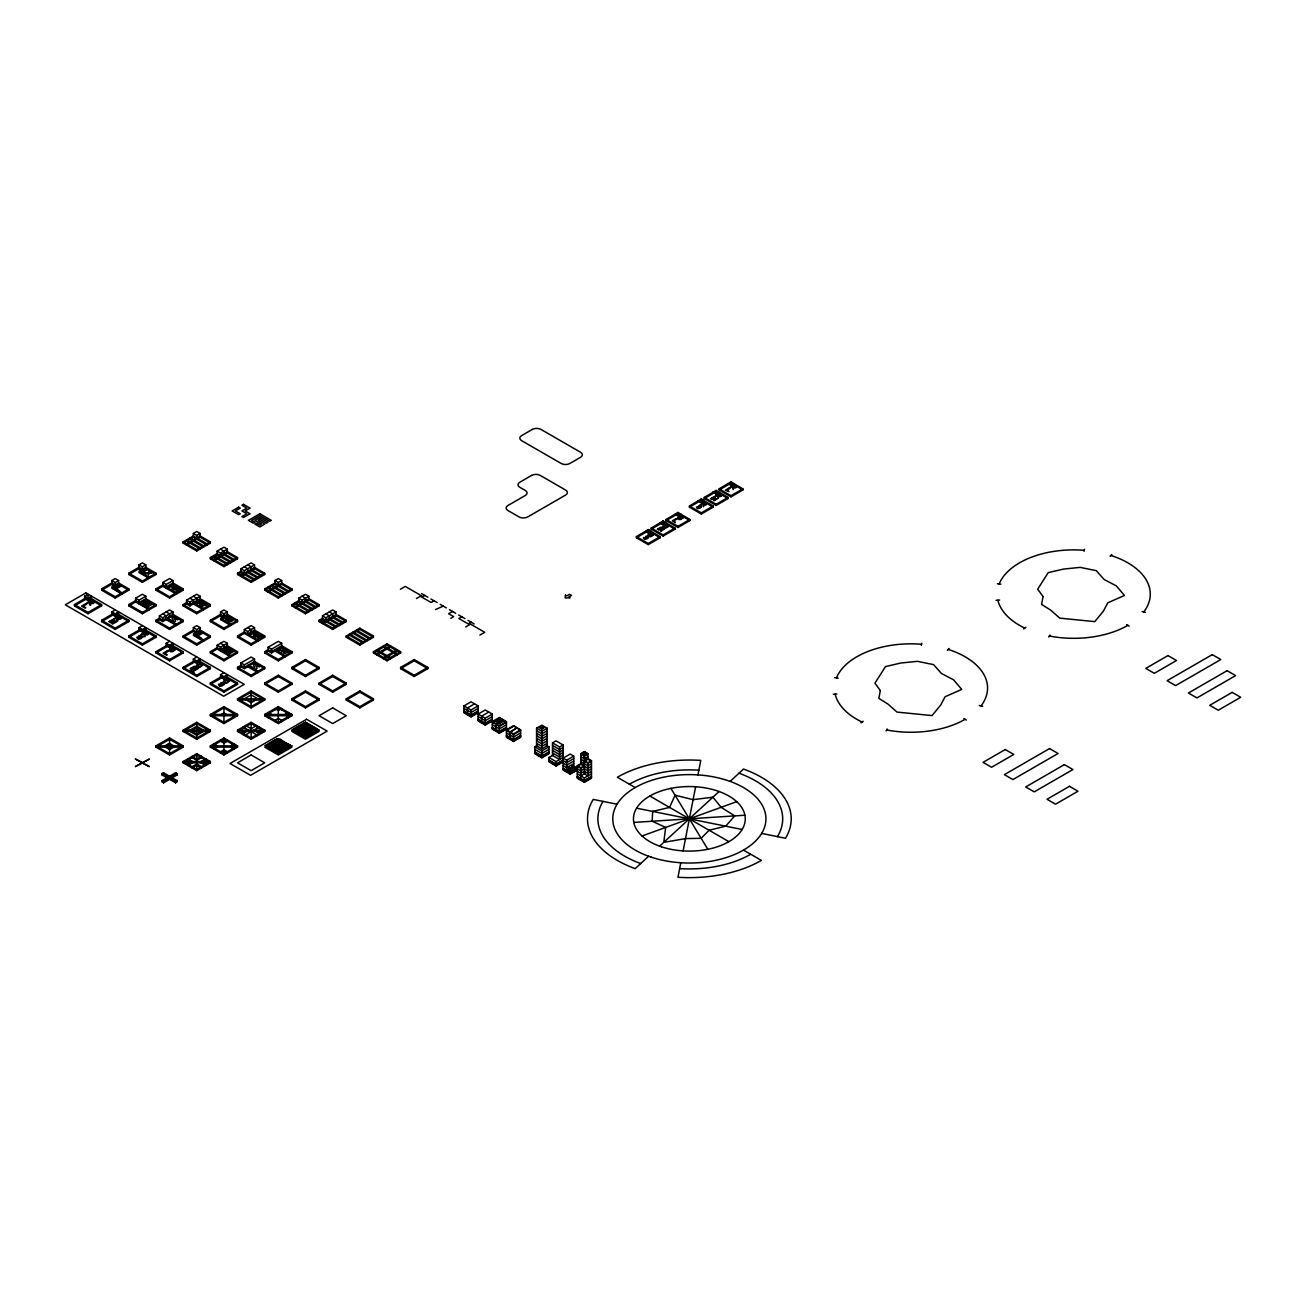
<?xml version="1.0" encoding="UTF-8"?>
<svg xmlns="http://www.w3.org/2000/svg" width="1306" height="1306" viewBox="0 0 1306 1306"><rect width="100%" height="100%" fill="white"/><g stroke="black" fill="none" stroke-linecap="round" stroke-linejoin="round"><path stroke-width="1.5" d="M171.266 644.789L183.167 651.661L183.167 652.967L169.568 660.803L155.985 652.967L155.985 651.661L167.87 644.789M198.463 660.477L210.348 667.35L210.348 668.656L196.749 676.508L183.167 668.656L183.167 667.35L195.051 660.477M225.644 676.182L237.529 683.038L237.529 684.344L223.946 692.196L210.348 684.344L210.348 683.038L222.232 676.182M666.109 520.604L666.109 519.462L677.994 512.425L689.878 519.462L689.878 520.604L677.994 527.461L666.109 520.604L677.994 513.748L677.994 512.425M680.785 862.76L677.961 877.257A101.852 58.803 0 0 0 761.382 860.409L743.506 850.092M683.103 850.908L695.625 786.751M697.926 774.899L700.767 760.402A101.852 58.803 0 0 0 617.346 777.25L635.206 787.567M141.195 638.308L141.228 638.177A1.681 0.98 0 0 0 141.146 637.785L140.15 636.218L142.501 637.589A1.763 1.012 0 0 0 142.827 636.659L142.419 636.185A3.983 2.302 0 0 0 141.815 635.826L140.819 635.516M222.755 685.389L222.771 685.258A1.681 0.98 0 0 0 222.689 684.866L221.694 683.299L224.044 684.67A1.763 1.012 0 0 0 224.371 683.74L223.963 683.267A3.983 2.302 0 0 0 223.359 682.907L222.363 682.597A1.763 1.012 0 0 0 221.791 682.548M921.301 645.295L921.807 643.221M1084.029 551.344L1084.535 549.271M720.161 495.807L717.941 495.382L720.177 495.741M705.305 504.377L703.085 503.953L705.322 504.328M735.017 487.236L732.797 486.812L735.033 487.171M886.056 730.952L887.215 728.977M1048.783 637.001L1049.942 635.026M947.356 650.323L949.119 648.511M1110.084 556.389L1111.847 554.56M139.073 635.908L139.971 638.095L137.946 637.54A1.926 1.11 0 0 1 138.256 637.132M648.609 856.263L635.173 868.621A101.852 58.803 0 0 1 593.218 799.403L617.069 804.218M659.612 846.157L719.1 791.501M730.103 781.396L743.538 769.038A101.852 58.803 0 0 1 785.494 838.256L761.643 833.424M141.015 638.552L139.775 639.075A1.845 1.061 0 0 1 138.469 638.944L138.322 638.895M222.559 685.634L221.465 686.14A1.845 1.061 0 0 1 220.012 686.025L219.881 685.976M860.899 722.855L863.201 721.255M1023.626 628.921L1025.928 627.304M84.629 596.222L88.024 598.197L91.42 596.222L91.42 598.687L88.024 600.646L84.629 598.687L84.629 596.222L88.024 594.263L88.024 596.728M115.206 584.957L111.81 582.998L101.623 588.875L101.623 590.181L111.81 584.304L111.81 580.533L115.206 578.574L118.601 580.533L118.601 584.304L128.804 590.181L128.804 588.875L118.601 582.998L111.81 586.916L122.013 592.81L122.013 594.116L111.81 588.222L118.601 584.304M142.387 569.269L138.991 567.31L128.804 573.187L128.804 574.493L138.991 568.616L138.991 564.845L142.387 562.886L145.799 564.845L145.799 568.616L155.985 574.493L155.985 573.187L145.799 567.31L138.991 571.228L149.194 577.105L149.194 578.411L138.991 572.534L145.799 568.616M193.353 537.223L193.353 533.452L196.749 531.493L200.161 533.452L200.161 537.223L186.562 545.075L186.562 543.818L200.161 535.966L210.348 541.859L210.348 543.1L196.749 550.952L183.167 543.1L183.167 541.859L193.353 535.966L206.952 543.818L206.952 545.075L193.353 537.223L183.167 543.1M89.722 597.707L101.623 604.58L101.623 605.886L88.024 613.722L74.442 605.886L74.442 604.58L86.327 597.707M74.442 605.886L86.327 599.013M111.81 580.533L115.206 582.492L118.601 580.533M138.991 564.845L142.387 566.804L145.799 564.845M193.353 533.452L196.749 535.411L200.161 533.452M145.064 573.073L143.889 571.718L146.762 570.053L146.043 569.645L142.583 571.653L146.092 573.677L148.051 573.416L148.46 575.048L149.113 573.285L151.839 572.942L149.357 572.665L148.884 571.228L148.264 572.795L145.244 573.187M74.442 604.58L88.024 612.416L101.623 604.58M101.623 588.875L115.206 596.728L128.804 588.875M128.804 573.187L142.387 581.039L155.985 573.187M183.167 541.859L196.749 549.695L210.348 541.859M101.623 590.181L115.206 598.034L128.804 590.181M128.804 574.493L142.387 582.345L155.985 574.493M111.81 611.926L115.206 613.885L118.601 611.926L118.601 614.375L115.206 616.35L111.81 614.391L111.81 611.926L115.206 609.967M155.985 605.886L142.387 613.722L128.804 605.886L128.804 604.58L135.595 600.646L149.194 608.498L149.194 609.804L135.595 601.952L135.595 598.197L142.387 594.263L145.799 596.222L145.799 599.993L155.985 605.886L155.985 604.58L145.799 598.687L138.991 602.621M183.167 590.181L169.568 598.034L155.985 590.181L155.985 588.875L162.777 584.957L176.375 592.81L176.375 594.116L162.777 586.263L162.777 582.492L169.568 578.574L172.98 580.533L172.98 584.304L183.167 590.181L183.167 588.875L172.98 582.998L166.172 586.916M217.139 554.87L217.139 551.116L223.946 547.181L227.342 549.157L227.342 552.911L213.743 560.764L213.743 559.507L227.342 551.654L237.529 557.548L237.529 558.805L223.946 566.641L210.348 558.805L210.348 557.548L217.139 553.63L230.738 561.466L230.738 562.723L217.139 554.87L210.348 558.805M116.903 613.396L128.804 620.268L128.804 621.574L115.206 629.427L101.623 621.574L101.623 620.268L113.508 613.396M101.623 621.574L113.508 614.702M128.804 605.886L135.595 601.952M135.595 598.197L138.991 600.156L145.799 596.222M155.985 590.181L162.777 586.263M162.777 582.492L166.172 584.451L172.98 580.533M227.342 549.157L220.534 553.075L217.139 551.116M145.799 599.993L138.991 603.927L138.991 600.156M172.98 584.304L166.172 588.222L166.172 584.451M101.623 620.268L115.206 628.121L128.804 620.268M128.804 604.58L142.387 612.416L155.985 604.58M155.985 588.875L169.568 596.728L183.167 588.875M210.348 557.548L223.946 565.4L237.529 557.548M138.991 627.615L142.387 629.574L145.799 627.615L145.799 630.08L142.387 632.039L138.991 630.08L138.991 627.615L142.387 625.656M159.381 619.615L159.381 615.844L169.568 609.967L172.98 611.926L172.98 615.681L162.777 621.574L159.381 619.615L155.985 621.574L155.985 620.268L159.381 618.309L162.777 620.268L172.98 614.375L183.167 620.268L183.167 621.574L169.568 629.427L155.985 621.574M200.161 599.993L189.958 605.886L186.562 603.927L186.562 600.156L196.749 594.263L200.161 596.222L200.161 599.993L210.348 605.886L210.348 604.58L200.161 598.687L189.958 604.58L186.562 602.621L183.167 604.58L183.167 605.886L196.749 613.722L210.348 605.886M240.924 572.534L240.924 568.763L251.127 562.886L254.523 564.845L254.523 568.616L240.924 576.452L240.924 575.195L254.523 567.359L264.71 573.236L264.71 574.493L251.127 582.345L237.529 574.493L237.529 573.236L240.924 571.277L254.523 579.129L254.523 580.386L240.924 572.534L237.529 574.493M144.084 629.1L155.985 635.957L155.985 637.263L142.387 645.115L128.804 637.263L128.804 635.957L140.689 629.1M128.804 637.263L140.689 630.406M159.381 615.844L162.777 617.803L172.98 611.926M183.167 605.886L186.562 603.927M186.562 600.156L189.958 602.115L200.161 596.222M240.924 568.763L244.32 570.722L254.523 564.845M128.804 635.957L142.387 643.809L155.985 635.957M155.985 620.268L169.568 628.121L183.167 620.268M183.167 604.58L196.749 612.416L210.348 604.58M237.529 573.236L251.127 581.088L264.71 573.236M166.172 643.303L169.568 645.278L172.98 643.303L172.98 645.768L169.568 647.727L166.172 645.768L166.172 643.303L169.568 641.344M196.749 632.039L193.353 630.08L183.167 635.957L183.167 637.263L193.353 631.386L193.353 627.615L196.749 625.656L200.161 627.615L200.161 631.386L210.348 637.263L210.348 635.957L200.161 630.08L193.353 633.998L203.556 639.891L203.556 641.197L193.353 635.304L200.161 631.386M223.946 616.35L220.534 614.391L210.348 620.268L210.348 621.574L220.534 615.681L220.534 611.926L223.946 609.967L227.342 611.926L227.342 615.681L237.529 621.574L237.529 620.268L227.342 614.375L220.534 618.309L230.738 624.186L230.738 625.492L220.534 619.615L227.342 615.681M274.897 584.304L274.897 580.533L278.309 578.574L281.704 580.533L281.704 584.304L268.105 592.157L268.105 590.9L281.704 583.047L291.891 588.924L291.891 590.181L278.309 598.034L264.71 590.181L264.71 588.924L274.897 583.047L288.495 590.9L288.495 592.157L274.897 584.304L264.71 590.181M155.985 652.967L167.87 646.095M193.353 627.615L196.749 629.574L200.161 627.615M220.534 611.926L223.946 613.885L227.342 611.926M274.897 580.533L278.309 582.492L281.704 580.533M155.985 651.661L169.568 659.497L183.167 651.661M183.167 635.957L196.749 643.809L210.348 635.957M210.348 620.268L223.946 628.121L237.529 620.268M264.71 588.924L278.309 596.777L291.891 588.924M183.167 637.263L196.749 645.115L210.348 637.263M210.348 621.574L223.946 629.427L237.529 621.574M193.353 659.008L196.749 660.967L200.161 659.008L200.161 661.456L196.749 663.432L193.353 661.456L193.353 659.008L196.749 657.049M237.529 652.967L223.946 660.803L210.348 652.967L210.348 651.661L217.139 647.727L230.738 655.579L230.738 656.885L217.139 649.033L217.139 645.278L223.946 641.344L227.342 643.303L227.342 647.074L237.529 652.967L237.529 651.661L227.342 645.768L220.534 649.686M264.71 637.263L251.127 645.115L237.529 637.263L237.529 635.957L244.32 632.039L257.919 639.891L257.919 641.197L244.32 633.345L244.32 629.574L251.127 625.656L254.523 627.615L254.523 631.386L264.71 637.263L264.71 635.957L254.523 630.08L247.716 633.998M298.682 601.952L298.682 598.197L305.49 594.263L308.885 596.222L308.885 599.993L295.287 607.845L295.287 606.588L308.885 598.736L319.072 604.629L319.072 605.886L305.49 613.722L291.891 605.886L291.891 604.629L298.682 600.695L312.281 608.547L312.281 609.804L298.682 601.952L291.891 605.886M183.167 668.656L195.051 661.783M210.348 652.967L217.139 649.033M217.139 645.278L220.534 647.237L227.342 643.303M237.529 637.263L244.32 633.345M244.32 629.574L247.716 631.533L254.523 627.615M298.682 598.197L302.094 600.156L308.885 596.222M227.342 647.074L220.534 650.992L220.534 647.237M254.523 631.386L247.716 635.304L247.716 631.533M183.167 667.35L196.749 675.202L210.348 667.35M210.348 651.661L223.946 659.497L237.529 651.661M237.529 635.957L251.127 643.809L264.71 635.957M291.891 604.629L305.49 612.465L319.072 604.629M220.534 674.696L223.946 676.655L227.342 674.696L227.342 677.161L223.946 679.12L220.534 677.161L220.534 674.696L223.946 672.737M254.523 662.762L244.32 668.656L240.924 666.697L240.924 662.926L251.127 657.049L254.523 659.008L254.523 662.762L264.71 668.656L264.71 667.35L254.523 661.456L244.32 667.35L240.924 665.391L237.529 667.35L237.529 668.656L251.127 676.508L264.71 668.656M268.105 650.992L268.105 647.237L278.309 641.344L281.704 643.303L281.704 647.074L271.501 652.967L268.105 650.992L264.71 652.967L264.71 651.661L268.105 649.686L271.501 651.661L281.704 645.768L291.891 651.661L291.891 652.967L278.309 660.803L264.71 652.967M322.468 619.615L322.468 615.844L332.671 609.967L336.066 611.926L336.066 615.681L322.468 623.533L322.468 622.276L336.066 614.44L346.253 620.317L346.253 621.574L332.671 629.427L319.072 621.574L319.072 620.317L322.468 618.358L336.066 626.211L336.066 627.451L322.468 619.615L319.072 621.574M210.348 684.344L222.232 677.488M237.529 668.656L240.924 666.697M240.924 662.926L244.32 664.885L254.523 659.008M268.105 647.237L271.501 649.196L281.704 643.303M322.468 615.844L325.863 617.803L336.066 611.926M210.348 683.038L223.946 690.89L237.529 683.038M237.529 667.35L251.127 675.202L264.71 667.35M264.71 651.661L278.309 659.497L291.891 651.661M319.072 620.317L332.671 628.17L346.253 620.317M400.387 589.235L405.252 586.427L422.801 596.548L424.76 595.422M169.568 738.021L155.985 745.873L155.985 747.114L169.568 754.966L183.167 747.114L183.167 745.873L169.568 738.021L169.568 754.966M196.749 722.332L183.167 730.168L183.167 731.425L196.749 739.278L210.348 731.425L210.348 730.168L196.749 722.332L196.749 739.278M223.946 706.628L210.348 714.48L210.348 715.737L223.946 723.573L237.529 715.737L237.529 714.48L223.946 706.628L223.946 723.573M251.127 690.939L237.529 698.792L237.529 700.032L251.127 707.885L264.71 700.032L264.71 698.792L251.127 690.939L251.127 707.885M264.71 683.087L278.309 675.251L291.891 683.087L291.891 684.344L278.309 692.196L264.71 684.344L264.71 683.087L278.309 690.939L291.891 683.087M291.891 667.399L305.49 659.546L319.072 667.399L319.072 668.656L305.49 676.508L291.891 668.656L291.891 667.399L305.49 675.251L319.072 667.399M346.253 636.006L359.852 628.17L373.434 636.006L373.434 637.263L359.852 645.115L346.253 637.263L346.253 636.006L359.852 643.858L373.434 636.006M264.71 684.344L278.309 676.508L291.891 684.344M291.891 668.656L305.49 660.803L319.072 668.656M346.253 637.263L359.852 629.427L373.434 637.263M416.451 598.507L420.336 596.271L431.078 602.474L434.016 600.776M165.323 745.808L169.568 743.359L173.829 745.873L169.568 748.322L165.323 745.808L169.568 743.408M221.383 714.529L223.946 713.011L226.493 714.529M141.913 762.818L135.351 766.606L142.387 763.096L149.423 766.606L135.351 759.031L142.387 762.541L149.423 759.031L142.876 762.818M226.493 714.48L223.946 715.998L221.383 714.48M435.551 609.543L443.289 606.115M162.058 773.576L163.495 772.728L177.094 780.58L175.641 782.849L162.058 774.997L162.058 773.576L175.641 781.412L177.094 780.58M196.749 753.709L183.167 761.561L183.167 762.818L196.749 770.654L210.348 762.818L210.348 761.561L196.749 753.709L196.749 770.654M223.946 738.021L210.348 745.873L210.348 747.114L223.946 754.966L237.529 747.114L237.529 745.873L223.946 738.021L223.946 754.966M251.127 722.332L237.529 730.168L237.529 731.425L251.127 739.278L264.71 731.425L264.71 730.168L251.127 722.332L251.127 739.278M281.704 709.844L281.704 708.587L278.309 706.628L264.71 714.48L264.71 715.737L278.309 723.573L291.891 715.737L291.891 714.48L281.704 708.636M291.891 698.792L305.49 690.939L319.072 698.792L319.072 700.032L305.49 707.885L291.891 700.032L291.891 698.792L305.49 706.628L319.072 698.792M319.072 683.087L332.671 675.251L346.253 683.087L346.253 684.344L332.671 692.196L319.072 684.344L319.072 683.087L332.671 690.939L346.253 683.087M373.434 651.71L387.033 643.858L400.615 651.71L400.615 652.967L387.033 660.803L373.434 652.967L373.434 651.71L387.033 659.546L400.615 651.71M162.058 774.997L163.495 774.164L177.094 782.016M291.891 700.032L305.49 692.196L319.072 700.032M319.072 684.344L332.671 676.508L346.253 684.344M373.434 652.967L387.033 645.115L400.615 652.967M213.743 747.832L217.139 745.808L213.743 743.849L213.743 745.155L217.139 747.114L213.743 749.089L213.743 747.783M271.501 714.48L268.105 716.488L268.105 717.696M281.704 708.587L278.309 710.611L274.897 708.587L274.897 709.844M452.545 611.469L448.611 613.738L453.688 616.661L450.782 618.326M162.058 780.58L175.641 772.728L177.094 773.576L177.094 774.997L163.495 782.849L162.058 780.58L163.495 782.849M168.849 777.494L170.302 776.662M162.058 782.016L177.094 773.576M168.849 778.931L170.302 778.082M285.1 714.529L288.495 712.521L288.495 713.778M461.818 616.807L458.863 618.505L469.605 624.709L465.72 626.962M471.074 622.162L469.115 623.288L484.722 632.3L479.857 635.108M346.253 698.792L359.852 690.939L373.434 698.792L373.434 700.032L359.852 707.885L346.253 700.032L346.253 698.792L359.852 706.628L373.434 698.792M400.615 667.399L414.214 659.546L427.797 667.399L427.797 668.656L414.214 676.508L400.615 668.656L400.615 667.399L414.214 675.251L427.797 667.399M346.253 700.032L359.852 692.196L373.434 700.032M400.615 668.656L414.214 660.803L427.797 668.656M648.282 529.763L660.167 536.619L660.167 537.762L648.282 544.618L636.397 537.762L636.397 536.619L648.282 529.583L651.253 531.297L648.282 533.191L645.311 531.477M663.138 521.176L675.022 528.032L675.022 529.175L663.138 536.048L651.253 529.175L651.253 528.032L663.138 520.996L666.109 522.89L663.138 524.604L660.167 522.89L663.138 524.604M701.306 499.153L713.19 506.01L713.19 507.152L701.306 514.009L689.421 507.152L689.421 506.01L701.306 498.974L704.277 500.867L701.306 502.581L698.335 500.867L701.306 502.581M704.277 497.423L716.161 490.387L728.03 497.423L728.03 498.565L716.161 505.438L704.277 498.565L704.277 497.423L716.161 504.296L728.03 497.423M719.133 488.852L731.001 481.816L742.885 488.852L742.885 489.995L731.001 496.851L719.133 489.995L719.133 488.852L731.001 495.709L742.885 488.852M636.397 537.762L648.282 530.889L660.167 537.762M651.253 529.175L663.138 522.318L675.022 529.175M689.421 507.152L701.306 500.28L713.19 507.152M704.277 498.565L716.161 491.709L728.03 498.565M719.133 489.995L731.001 483.138L742.885 489.995M675.022 514.319L677.994 516.033L680.965 514.319M716.161 493.995L713.19 492.101L716.161 493.995L719.133 492.28M728.03 483.71L731.001 485.424L733.972 483.71M636.397 536.619L648.282 543.476L660.167 536.619M651.253 528.032L663.138 534.905L675.022 528.032M666.109 519.462L677.994 526.318L689.878 519.462M689.421 506.01L701.306 512.866L713.19 506.01M463.957 705.909L471.042 701.812L478.127 705.909L478.127 712.815L471.042 716.896L463.957 712.815L463.957 705.909L471.042 709.991L478.127 705.909M474.584 703.869L467.499 707.95L467.499 712.978M478.127 708.423L471.042 712.505L463.957 708.423M478.127 710.921L471.042 715.019L463.957 710.921M478.127 711.558L471.042 715.639L463.957 711.558M478.127 712.178L471.042 716.276L463.957 712.178M478.127 714.088L485.212 709.991L492.297 714.088L492.297 720.994L485.212 725.075L478.127 720.994L478.127 714.088L485.212 718.169L492.297 714.088M488.754 712.048L481.669 716.129L481.669 721.157M492.297 716.602L485.212 720.683L478.127 716.602M492.297 719.116L485.212 723.197L478.127 719.116M492.297 719.737L485.212 723.834L478.127 719.737M492.297 720.357L485.212 724.455L478.127 720.357M492.297 721.647L499.365 717.549L506.45 721.647L506.45 729.172L499.365 733.27L492.297 729.172L492.297 721.647L499.365 725.728L506.45 721.647M499.365 718.169L492.297 722.267L499.365 726.365L506.45 722.267L499.365 717.549M495.823 721.01L499.365 718.969L502.908 721.01L499.365 723.687L495.823 721.01L499.365 723.051L502.908 721.01M495.823 721.647L499.365 719.59L502.908 721.647M495.823 724.308L502.908 719.59L495.823 723.687L495.823 729.336M506.45 724.781L499.365 728.862L492.297 724.781M506.45 727.295L499.365 731.376L492.297 727.295M506.45 727.915L499.365 732.013L492.297 727.915M506.45 728.552L499.365 732.633L492.297 728.552M506.45 729.825L513.536 725.728L520.621 729.825L520.621 737.351L513.536 741.449L506.45 737.351L506.45 729.825L513.536 733.907L520.621 729.825M513.536 726.365L506.45 730.446L513.536 734.543L520.621 730.446L513.536 725.728M509.993 732.486L517.078 727.769L509.993 731.866L509.993 737.515M520.621 732.96L513.536 737.041L506.45 732.96M520.621 735.474L513.536 739.555L506.45 735.474M520.621 736.094L513.536 740.192L506.45 736.094M520.621 736.731L513.536 740.812L506.45 736.731M536.57 728.209L541.876 725.14L547.198 728.209L547.198 745.791L541.876 748.86L536.57 745.791L536.57 728.209L541.876 731.278L547.198 728.209M540.113 727.573L541.876 726.56L543.655 727.573L541.876 729.238L540.113 727.573L541.876 728.601L543.655 727.573M540.113 728.209L541.876 727.181L543.655 728.209M547.198 730.723L541.876 733.792L536.57 730.723M547.198 733.237L541.876 736.29L536.57 733.237M547.198 735.735L541.876 738.804L536.57 735.735M547.198 738.249L541.876 741.318L536.57 738.249M546.137 745.171L548.961 746.803L548.961 753.709L541.876 757.807L534.791 753.709L534.791 746.803L537.631 745.171M547.198 740.763L541.876 743.832L536.57 740.763M547.198 743.277L541.876 746.346L536.57 743.277M563.131 744.942L559.588 746.983L559.588 759.537L552.503 755.456L552.503 742.902L556.046 740.861L563.131 744.942L563.131 770.067L570.216 774.164L577.301 770.067M534.791 746.803L541.876 750.901L548.961 746.803M548.961 749.317L541.876 753.415L534.791 749.317M548.961 751.832L541.876 755.913L534.791 751.832M548.961 752.452L541.876 756.549L534.791 752.452M548.961 753.089L541.876 757.17L534.791 753.089M563.131 747.456L559.588 749.497L552.503 745.416M563.131 761.888L556.046 765.985L548.961 761.888L548.961 757.496L553.205 755.048M563.131 749.971L559.588 752.011L552.503 747.914M563.131 752.485L559.588 754.525L552.503 750.428M563.131 754.982L559.588 757.039L552.503 752.942M548.961 757.496L556.046 761.594L563.131 757.496M563.131 760.01L556.046 764.092L548.961 760.01M563.131 760.631L556.046 764.728L548.961 760.631M563.131 761.267L556.046 765.349L548.961 761.267M566.673 760.19L573.758 756.109L573.758 766.149L566.673 770.23L566.673 760.19L563.131 758.149L570.216 754.052L573.758 756.109M591.471 766.328L587.929 768.369L580.844 764.288L580.844 753.611L584.386 751.57L587.929 753.611L587.929 759.259L584.386 761.3M584.386 752.191L580.844 754.231L584.386 756.288L587.929 754.231L584.386 751.57M573.758 758.606L566.673 762.704L563.131 760.663M582.607 754.003L584.386 752.974L586.149 754.003L582.607 754.003L584.386 755.031L586.149 754.003M573.758 761.12L566.673 765.218L563.131 763.161M587.929 753.611L584.386 755.652L580.844 753.611M573.758 763.635L566.673 767.716L563.131 765.675M587.929 756.745L584.386 758.786L580.844 756.745M566.673 771.487L573.758 767.406M577.301 765.691L580.844 763.651L584.386 765.691L580.844 767.748L577.301 765.691L577.301 778.245L584.386 782.343L591.471 778.245L591.471 760.68L587.929 758.639L584.386 760.68L587.929 762.72L591.471 760.68M580.844 764.288L577.301 766.328L580.844 768.369L584.386 766.328M563.131 768.189L570.216 772.287L577.301 768.189L573.056 765.74M577.301 768.81L570.216 772.907L563.131 768.81M591.471 763.814L587.929 765.855L580.844 761.773M591.471 768.842L587.929 770.883L584.386 768.842L580.844 770.883L573.056 766.361M580.844 775.911L585.088 773.446M591.471 771.34L587.929 773.397L584.386 771.34L580.844 773.397L577.301 771.34M577.301 773.854L584.386 777.952L591.471 773.854M591.471 776.368L584.386 780.466L577.301 776.368M591.471 777.005L584.386 781.086L577.301 777.005M591.471 777.625L584.386 781.723L577.301 777.625M642.013 836.003L736.698 801.655M221.645 682.581L221.008 682.744A1.763 1.012 0 0 0 220.616 682.989L221.481 685.226L219.49 684.622A1.926 1.11 0 0 1 219.8 684.213L218.412 684.246L218.984 685.536A4.702 2.71 0 0 0 219.604 685.862M996.054 600.352L999.645 600.058M833.342 694.302L836.917 694.008M633.802 822.437L744.91 815.222M304.869 722.577L306.094 722.577M303.906 723.132L307.057 723.132M302.943 723.687L308.02 723.687M301.98 724.242L308.983 724.242M301.017 724.797L309.946 724.797M300.07 725.352L310.91 725.352M299.107 725.907L311.873 725.907M298.143 726.462L312.836 726.462M297.18 727.018L313.783 727.018M296.217 727.573L314.746 727.573M295.254 728.128L315.709 728.128M294.291 728.683L316.672 728.683M293.328 729.238L317.636 729.238M292.381 729.793L318.599 729.793M292.381 730.348L318.599 730.348M293.328 730.903L317.636 730.903M294.291 731.458L316.672 731.458M295.254 732.013L315.709 732.013M296.217 732.568L314.746 732.568M297.18 733.123L313.783 733.123M298.143 733.678L312.836 733.678M299.107 734.233L311.873 734.233M300.07 734.788L310.91 734.788M301.017 735.343L309.946 735.343M301.98 735.898L308.983 735.898M302.943 736.453L308.02 736.453M303.906 737.008L307.057 737.008M304.869 737.564L306.094 737.564M997.392 583.733L1000.918 584.206M834.665 677.683L838.191 678.157M636.577 808.169L742.135 829.49M1142.097 611.535L1145.411 612.367M979.369 705.485L982.683 706.317M697.861 508.622L700.228 508.116L699.347 506.222L701.273 507.495L701.436 506.304A3.477 2.008 0 0 0 700.8 505.879C696.457 503.953 700.44 510.32 697.404 507.381A1.681 0.98 0 0 1 697.682 507.038L696.473 507.055L696.963 508.181A4.114 2.383 0 0 0 697.502 508.475M644.837 539.231L647.205 538.725L646.323 536.831L648.249 538.121L648.298 536.815A3.477 2.008 0 0 0 647.776 536.488C643.221 534.529 647.613 540.782 644.397 537.99A1.681 0.98 0 0 1 644.658 537.648L643.45 537.664L643.956 538.79A4.114 2.383 0 0 0 644.478 539.084M138.24 637.132L136.804 637.279L137.44 638.454A4.702 2.71 0 0 0 138.044 638.797M1126.572 624.611L1129.135 626.096M677.994 513.748L689.878 520.604M963.844 718.561L966.407 720.047M421.658 593.626L427.862 597.217M430.915 598.981L437.135 602.556M440.187 604.319L446.391 607.91M449.444 609.673L455.647 613.249M458.7 615.012L464.92 618.603M467.972 620.366L474.176 623.958M585.561 757.888L591.471 761.3L587.929 763.357L580.844 759.259M649.817 796.007L728.895 841.652M200.161 537.223L210.348 543.1M220.534 549.157L223.946 551.116L223.946 554.87M227.342 552.911L237.529 558.805M247.716 564.845L251.127 566.804L251.127 570.575L261.314 576.452L261.314 575.195L251.127 569.318M254.523 568.616L264.71 574.493M281.704 584.304L291.891 590.181M302.094 596.222L305.49 598.197L305.49 601.952L315.677 607.845L315.677 606.588L305.49 600.695M308.885 599.993L319.072 605.886M329.275 611.926L332.671 613.885L332.671 617.656L342.858 623.533L342.858 622.276L332.671 616.399M336.066 615.681L346.253 621.574M552.503 742.902L559.588 746.983M223.946 553.63L234.133 559.507L234.133 560.764L220.534 552.911L220.534 556.846M244.32 566.804L247.716 568.763L247.716 572.534L257.919 578.411L257.919 577.154L247.716 571.277M325.863 613.885L329.275 615.844L329.275 619.615L339.462 625.492L339.462 624.235L329.275 618.358M571.391 766.034L577.301 769.446L570.216 773.527L563.131 769.446M568.094 766.965L573.758 770.866L568.094 767.585M571.391 770.752L573.758 772.124L570.216 770.067M193.353 596.222L196.749 598.197L196.749 601.952M247.716 627.615L251.127 629.574L251.127 633.345M281.704 647.074L291.891 652.967M138.991 568.616L142.387 570.575L142.387 566.804M220.534 615.681L223.946 617.656L223.946 613.885M189.958 598.197L193.353 600.156L193.353 603.927L203.556 609.804L203.556 608.498L193.353 602.621M274.897 649.686L285.1 655.579L285.1 656.885L274.897 650.992M166.172 611.926L169.568 613.885L169.568 617.656M172.98 615.681L183.167 621.574M220.534 643.303L223.946 645.278L223.946 649.033M111.81 584.304L115.206 586.263L115.206 582.492M162.777 613.885L166.172 615.844L166.172 619.615L176.375 625.492L176.375 624.186L166.172 618.309M193.353 631.386L196.749 633.345L196.749 629.574M247.716 665.391L257.919 671.268L257.919 672.574L247.716 666.697M89.722 599.013L101.623 605.886M116.903 614.702L128.804 621.574M144.084 630.406L155.985 637.263M171.266 646.095L183.167 652.967M198.463 661.783L210.348 668.656M225.644 677.488L237.529 684.344M285.1 714.48L288.495 716.488L288.495 717.696M271.501 714.529L268.105 712.521L268.105 713.778M190.301 670.402L194.17 672.623M234.133 747.832L230.738 745.808L234.133 743.849L234.133 745.155L230.738 747.114L234.133 749.089L234.133 747.783M177.094 774.997L175.641 772.728M168.849 776.662L170.302 777.494M168.849 778.082L170.302 778.931M670.892 788.367L707.819 849.292M731.001 481.816L731.001 483.138M731.001 495.709L731.001 496.851M716.161 490.387L716.161 491.709M716.161 504.296L716.161 505.438M701.306 498.974L701.306 500.28M701.306 512.866L701.306 514.009M677.994 526.318L677.994 527.461M663.138 520.996L663.138 522.318M663.138 534.905L663.138 536.048M648.282 529.583L648.282 530.889M648.282 543.476L648.282 544.618M587.929 762.72L587.929 775.911L584.386 773.854L584.386 755.031M584.386 777.952L584.386 782.343M580.844 767.748L580.844 778.409M580.844 779.045L580.844 780.302M573.758 768.026L573.758 766.769L566.673 770.866L566.673 772.124M570.216 772.287L570.216 774.164M556.046 761.594L556.046 765.985M552.503 762.688L552.503 763.945M541.876 731.278L541.876 748.86M541.876 750.901L541.876 757.807M538.333 754.509L538.333 755.75M513.536 733.907L513.536 741.449M509.993 738.135L509.993 739.392M499.365 725.728L499.365 733.27M495.823 729.956L495.823 731.213M485.212 718.169L485.212 725.075M481.669 721.777L481.669 723.034M471.042 709.991L471.042 716.896M467.499 713.598L467.499 714.855M414.214 659.546L414.214 660.803M414.214 675.251L414.214 676.508M393.824 651.71L393.824 652.967M387.033 643.858L387.033 645.115M387.033 647.776L387.033 649.033M387.033 655.628L387.033 656.885M387.033 659.546L387.033 660.803M380.242 651.71L380.242 652.967M359.852 628.17L359.852 629.427M359.852 643.858L359.852 645.115M359.852 690.939L359.852 692.196M359.852 706.628L359.852 707.885M332.671 628.17L332.671 629.427M332.671 675.251L332.671 676.508M332.671 690.939L332.671 692.196M325.863 617.803L325.863 621.574M305.49 612.465L305.49 613.722M305.49 659.546L305.49 660.803M305.49 675.251L305.49 676.508M305.49 690.939L305.49 692.196M305.49 706.628L305.49 707.885M302.094 600.156L302.094 603.927M298.682 604.629L298.682 605.886M281.704 721.614L281.704 720.357L278.309 718.398L274.897 720.406L274.897 721.614M278.309 582.492L278.309 586.263M278.309 596.777L278.309 598.034M278.309 659.497L278.309 660.803M278.309 675.251L278.309 676.508M278.309 690.939L278.309 692.196M278.309 706.628L278.309 723.573M274.897 586.965L274.897 588.222M271.501 588.924L271.501 590.181M271.501 649.196L271.501 652.967M259.192 728.242L259.192 726.985L253.674 730.217L259.192 733.417L259.192 734.609M256.645 726.773L256.645 725.516L251.127 728.748L245.593 725.516L245.593 726.773M256.645 736.078L256.645 734.837L251.127 731.638L245.593 734.886L245.593 736.078M251.127 581.088L251.127 582.345M251.127 643.809L251.127 645.115M251.127 675.202L251.127 676.508M244.32 570.722L244.32 574.493M244.32 664.885L244.32 668.656M243.047 728.242L243.047 726.985L248.564 730.217L243.047 733.417L243.047 734.609M223.946 565.4L223.946 566.641M223.946 628.121L223.946 629.427M223.946 659.497L223.946 660.803M223.946 676.655L223.946 679.12M223.946 690.89L223.946 692.196M217.139 557.548L217.139 558.805M196.749 535.411L196.749 539.182M196.749 549.695L196.749 550.952M196.749 612.416L196.749 613.722M196.749 643.809L196.749 645.115M196.749 660.967L196.749 663.432M196.749 675.202L196.749 676.508M193.353 539.884L193.353 541.141M189.958 541.859L189.958 543.1M189.958 602.115L189.958 605.886M175.641 781.412L175.641 782.849M169.568 596.728L169.568 598.034M169.568 628.121L169.568 629.427M169.568 645.278L169.568 647.727M169.568 659.497L169.568 660.803M163.495 772.728L163.495 774.164M162.777 617.803L162.777 621.574M142.387 581.039L142.387 582.345M142.387 612.416L142.387 613.722M142.387 629.574L142.387 632.039M142.387 643.809L142.387 645.115M115.206 596.728L115.206 598.034M115.206 613.885L115.206 616.35M115.206 628.121L115.206 629.427M88.024 598.197L88.024 600.646M88.024 612.416L88.024 613.722M139.073 635.908A1.763 1.028 0 0 1 139.464 635.663L140.101 635.5A1.763 1.028 0 0 1 140.983 635.483M739.016 773.201A93.33 53.889 0 0 1 777.462 836.624M750.705 854.255A86.767 50.085 0 0 1 679.642 868.604M640.691 863.544A91.485 52.811 0 0 1 603.013 801.378M629.394 784.204A84.792 48.959 0 0 1 698.857 770.181M948.238 649.425A76.581 44.208 0 0 1 981.035 705.909M965.118 719.312A76.581 44.208 0 0 1 886.643 729.956M862.058 722.055A76.581 44.208 0 0 1 835.122 694.155M836.428 677.912A76.581 44.208 0 0 1 921.546 644.25M1110.965 555.474A76.581 44.208 0 0 1 1143.746 611.959M1127.845 625.362A76.581 44.208 0 0 1 1049.355 636.022M1024.769 628.104A76.581 44.208 0 0 1 997.849 600.205M999.155 583.978A76.581 44.208 0 0 1 1084.274 550.299M168.915 619.893L171.69 622.113A2.71 1.567 0 0 0 173.453 622.227L173.665 622.211A2.106 1.224 0 0 0 174.367 622.031L175.314 621.46A2.465 1.42 0 0 0 175.592 621.085L174.024 617.95L177.714 619.86A2.596 1.502 0 0 0 178.106 619.256L175.004 616.905A2.547 1.469 0 0 0 173.943 616.873A2.204 1.273 0 0 0 172.996 617.118A2.645 1.535 0 0 0 172.392 617.493A2.351 1.355 0 0 0 172.033 618.048C176.016 624.219 169.405 618.065 168.915 619.893M250.458 666.974L253.233 669.194A2.71 1.567 0 0 0 255.013 669.309L255.209 669.292A2.106 1.224 0 0 0 255.911 669.113L256.858 668.541A2.465 1.42 0 0 0 257.135 668.166L255.568 665.032L259.257 666.942A2.596 1.502 0 0 0 259.649 666.338L256.564 663.987A2.547 1.469 0 0 0 255.486 663.954A2.204 1.273 0 0 0 254.539 664.199A2.645 1.535 0 0 0 253.935 664.574A2.351 1.355 0 0 0 253.576 665.129C257.331 671.17 251.111 665.374 250.491 666.811M93.836 602.621L93.738 603.029A1.649 0.947 0 0 1 93.493 603.29A2.334 1.355 0 0 1 93.069 603.519L90.979 603.437L90.555 605.396L89.51 604.792L89.967 603.078A2.4 1.388 0 0 0 89.559 602.752L86.686 603.16L91.012 600.662L93.836 602.621M121.017 618.309L120.968 618.669A1.649 0.947 0 0 1 120.674 618.979A2.334 1.355 0 0 1 120.25 619.207L118.16 619.142L117.736 621.085L116.691 620.481L117.148 618.766A2.4 1.388 0 0 0 116.74 618.44L113.867 618.864L118.193 616.367L121.017 618.309M148.198 634.014L148.149 634.357A1.649 0.947 0 0 1 147.856 634.667A2.334 1.355 0 0 1 147.431 634.912L145.341 634.83L144.917 636.789L143.872 636.169L144.362 634.52A2.4 1.388 0 0 0 143.921 634.128L141.048 634.553L145.374 632.055L148.198 634.014M706.383 504.296L706.138 504.834A2.041 1.175 0 0 1 705.713 505.079L703.885 505.014L703.51 506.728L703.02 504.736A2.09 1.208 0 0 0 702.644 504.41L700.13 504.769L703.901 502.598L706.383 504.296M721.222 495.725L721.059 496.198A2.041 1.175 0 0 1 720.569 496.509L718.741 496.443L718.365 498.141L717.876 496.166A2.09 1.208 0 0 0 717.5 495.823L714.986 496.198L718.757 494.011L721.222 495.725M736.078 487.154L735.915 487.628A2.041 1.175 0 0 1 735.425 487.938L733.597 487.856L733.221 489.57L732.682 487.497A2.09 1.208 0 0 0 732.356 487.252L729.842 487.611L733.613 485.44L736.078 487.154M232.06 620.154C228.648 623.795 228.093 617.771 232.06 620.154M175.184 649.686L172.702 651.645A2.743 1.584 0 0 1 171.592 651.759A2.285 1.322 0 0 1 170.564 651.596L169.225 650.747A2.334 1.355 0 0 1 169.062 650.127A2.775 1.6 0 0 1 169.241 649.653L169.911 649.033A6.367 3.673 0 0 1 170.645 648.625L172.408 648.217A2.857 1.649 0 0 1 173.339 648.298L175.004 649.229A2.302 1.339 0 0 1 175.184 649.686M202.365 665.374L199.883 667.333A2.743 1.584 0 0 1 198.773 667.448A2.285 1.322 0 0 1 197.761 667.284L196.406 666.435A2.334 1.355 0 0 1 196.243 665.815A2.775 1.6 0 0 1 196.422 665.342L197.092 664.738A6.367 3.673 0 0 1 197.826 664.33L199.589 663.921A2.857 1.649 0 0 1 200.52 663.987L202.185 664.917A2.302 1.339 0 0 1 202.365 665.374M229.546 681.079L227.064 683.022A2.743 1.584 0 0 1 225.954 683.136A2.285 1.322 0 0 1 224.942 682.973L223.718 682.271A2.334 1.355 0 0 1 223.424 681.52A2.775 1.6 0 0 1 223.604 681.03L224.273 680.426A6.367 3.673 0 0 1 225.007 680.018L226.771 679.61A2.857 1.649 0 0 1 227.701 679.675L229.366 680.622A2.302 1.339 0 0 1 229.546 681.079M279.206 649.572L281.557 650.649L279.255 650.617A3.02 1.747 0 0 1 278.798 650.355L278.537 650.143A1.992 1.143 0 0 1 278.325 649.784A2.285 1.322 0 0 1 278.521 648.984L278.945 648.625A4.163 2.4 0 0 1 279.582 648.282L281.198 647.972A2.237 1.29 0 0 1 282.259 648.2L282.439 648.282A2.775 1.6 0 0 1 282.912 648.576A2.237 1.29 0 0 1 283.222 649.147L281.051 648.494L279.223 649.49M201.157 605.053L201.499 605.706A4.228 2.449 0 0 0 202.12 606.082L206.838 604.694L202.348 605.543L204.764 603.503L204.046 603.078L201.483 604.613A2.351 1.355 0 0 0 201.157 605.053M652.706 811.418L652.151 821.245L665.685 827.416L663.758 842.354L685.503 838.615L701.159 838.289L709.125 830.241L725.728 826.176L734.707 815.875L721.141 807.304L712.913 797.182L693.094 799.664L675.055 795.223L669.586 807.418L652.706 811.418M174.041 649.719C169.878 654.11 169.894 646.535 174.041 649.719M201.222 665.407C196.928 669.815 197.026 662.256 201.222 665.407M228.403 681.095C224.257 685.487 224.224 677.928 228.403 681.095M652.184 534.921L651.629 535.623A4.114 2.367 0 0 1 651.155 535.884C646.797 537.305 650.372 532.293 652.184 534.921M667.04 526.334L666.484 527.036A4.098 2.367 0 0 1 666.011 527.298C661.652 528.685 665.342 523.69 667.04 526.334M681.895 517.764L681.34 518.466A4.114 2.367 0 0 1 680.867 518.727C676.492 520.115 680.1 515.152 681.895 517.764M227.913 620.285L227.897 620.432A2.008 1.159 0 0 0 228.077 620.938L228.876 621.525A2.106 1.208 0 0 0 229.546 621.754L230.395 621.819A2.22 1.273 0 0 0 231.048 621.738L233.023 620.285A1.812 1.045 0 0 0 232.941 619.893L231.472 618.979A2.024 1.175 0 0 0 230.574 618.881A2.188 1.273 0 0 0 229.889 618.962L227.913 620.285M565.465 595.128L565.106 598.001L570.069 597.789L568.747 597.022L571.473 595.454L569.514 594.312L566.788 595.895L565.465 595.128M92.628 602.654L90.065 602.229L92.628 602.654M119.809 618.342L117.262 617.934L119.809 618.342M146.99 634.03L144.444 633.622L145.537 632.986L146.99 634.079M880.342 690.515L878.856 698.367L887.933 704.065L897.026 712.08L932.043 715.59L940.63 705.158L945.103 696.735L961.722 689.405L953.56 679.806L941.414 673.455L933.578 664.607L917.432 661.326L900.781 663.024L885.517 666.582L874.938 683.152L880.342 690.515M1043.07 596.564L1041.568 604.417L1050.661 610.114L1059.754 618.13L1094.771 621.64L1103.341 611.208L1107.831 602.801L1124.45 595.454L1116.271 585.855L1104.125 579.505L1096.305 570.657L1080.16 567.375L1063.508 569.09L1048.228 572.632L1037.666 589.202L1043.07 596.564M309.016 729.597L307.253 730.446L304.543 729.189L306.828 727.883L309.016 729.597M173.437 585.415L172.572 587.553L175.543 586.623L172.033 588.647L172.18 586.116L169.241 587.031L173.437 585.415M254.996 632.496L254.115 634.634L257.086 633.704L253.576 635.728L253.723 633.198L250.785 634.112L254.996 632.496M653.082 535.313L651.008 536.603A2.4 1.388 0 0 1 650.045 536.701A1.992 1.143 0 0 1 649.147 536.554L648.086 535.95A2.057 1.192 0 0 1 647.825 535.28A2.432 1.404 0 0 1 647.988 534.856L648.576 534.334A5.567 3.216 0 0 1 649.213 533.974L650.763 533.615A2.498 1.437 0 0 1 651.58 533.681L653.016 534.497A2.041 1.175 0 0 1 653.18 535.036A2.269 1.306 0 0 1 653.082 535.313M667.937 526.742L665.864 528.032A2.4 1.388 0 0 1 664.901 528.13A1.992 1.143 0 0 1 664.003 527.983L662.942 527.363A2.057 1.192 0 0 1 662.681 526.71A2.4 1.388 0 0 1 662.746 526.236L663.432 525.747A5.567 3.216 0 0 1 664.068 525.387L665.619 525.045A2.498 1.437 0 0 1 666.435 525.094L667.872 525.926A2.041 1.175 0 0 1 668.035 526.465A2.253 1.306 0 0 1 667.937 526.742M682.793 518.172L680.72 519.445A2.4 1.388 0 0 1 679.757 519.543A1.992 1.143 0 0 1 678.859 519.413L677.798 518.792A2.057 1.192 0 0 1 677.536 518.123A2.432 1.404 0 0 1 677.7 517.715L678.271 517.176A5.583 3.216 0 0 1 678.924 516.817L680.475 516.458A2.498 1.437 0 0 1 681.291 516.523L682.728 517.339A2.041 1.175 0 0 1 682.891 517.878A2.253 1.306 0 0 1 682.793 518.172M311.171 730.234L307.955 731.735L303.204 729.972L300.184 731.719L298.535 730.772L306.535 726.152L311.138 729.091A3.118 1.796 0 0 1 311.301 729.94A2.759 1.6 0 0 1 311.171 730.234M148.525 601.331L145.358 604.596L150.99 602.752L152.965 603.878L146.484 607.633L145.227 606.898L150.337 603.96L143.856 606.115L142.697 605.445L146.484 601.723L141.326 604.645L140.069 603.927L146.566 600.189L148.525 601.331M177.306 587.635L175.575 589.414L179.706 589.022L176.196 591.047L178.285 589.071L174.139 589.871L176.196 587.847L172.719 589.055L176.228 587.031L177.306 587.635M200.993 601.315L199.279 603.094L203.393 602.703L199.883 604.727L201.973 602.735L197.843 603.552L199.883 601.527L196.422 602.735L199.932 600.711L200.993 601.315M230.085 648.413L226.901 651.678L232.533 649.817L234.509 650.959L228.028 654.714L226.771 653.98L231.897 651.041L225.399 653.196L224.24 652.527L228.028 648.804L222.869 651.727L221.628 651.008L228.109 647.27L230.085 648.413M258.849 634.716L257.119 636.495L261.249 636.104L257.739 638.128L259.829 636.136L255.682 636.953L257.739 634.928L254.262 636.136L257.788 634.112L258.849 634.716M114.21 620.04L112.055 622.146L115.695 620.889L116.887 621.574L112.626 624.039L111.875 623.599L115.238 621.656L110.341 622.717L112.904 620.317L108.757 621.803L113.018 619.338L114.21 620.04M195.541 666.991L193.386 669.113L197.026 667.839L198.218 668.525L193.957 670.99L193.206 670.566L196.569 668.623L191.672 669.684L194.235 667.268L190.088 668.77L194.349 666.305L195.541 666.991M662.077 527.722L660.183 529.583L664.411 529.077L660.689 531.232L662.975 529.142L658.681 530.073L660.934 527.967L657.31 529.273L661.032 527.118L662.077 527.722M715.28 497.227L713.386 499.072L717.631 498.582L713.892 500.737L716.178 498.647L711.884 499.578L714.137 497.472L710.513 498.778L714.235 496.623L715.28 497.227M285.655 651.237L283.696 653.114L288.838 652.037L285.165 652.755L287.01 650.976L283.059 651.498L284.986 649.817L284.235 649.376L281.525 651.857L285.655 651.237M85.87 592.924L65.3 604.809L223.669 696.229L244.238 684.36L85.87 592.924M238.655 507.169L232.125 510.94L238.655 514.711L240.271 513.764L235.39 510.94L240.271 508.116L238.655 507.169M243.536 504.345L241.904 505.291L246.801 508.116L241.904 510.94L246.801 513.764L241.904 516.588L243.536 517.535L250.066 513.764L245.169 510.94L250.066 508.116L243.536 504.345M85.837 603.65L81.576 606.115L85.037 608.123L85.772 607.698L83.192 606.213L86.735 604.156L85.837 603.65M120.217 585.072L113.818 588.777L118.405 591.422L119.499 590.802L116.234 588.908L121.556 585.839L120.217 585.072M259.845 513.764L248.434 520.359L253.331 523.184L254.964 522.237L251.699 520.359L259.845 515.641L269.64 521.29L271.273 520.359L259.845 513.764M259.845 517.535L254.964 520.359L261.478 524.114L259.845 525.061L256.58 523.184L254.964 524.114L259.845 526.955L264.743 524.114L258.213 520.359L259.845 519.413L266.375 523.184L268.008 522.237L259.845 517.535M532.309 429.445L521.616 435.616A6.155 3.559 0 0 0 521.616 440.644L561.172 463.467A6.155 3.559 0 0 0 569.873 463.467L580.566 457.296A6.155 3.559 0 0 0 580.566 452.268L541.01 429.445A6.155 3.559 0 0 0 532.309 429.445M167.397 650.731L163.119 653.196L166.58 655.188L167.315 654.779L164.736 653.294L168.278 651.237L167.397 650.731M227.13 616.416L223.62 618.44L227.277 618.766L225.742 619.664L226.46 620.072L229.97 618.048L226.477 617.624L227.848 616.824L227.13 616.416M201.761 632.153L195.361 635.859L199.949 638.503L201.042 637.867L197.777 635.989L203.099 632.92L201.761 632.153M531.591 475.433L519.788 482.257A6.155 3.559 0 0 0 519.788 487.269L525.29 490.452A6.155 3.559 0 0 1 525.29 495.464L507.92 505.504A6.155 3.559 0 0 0 507.92 510.515L519.021 516.931A6.155 3.559 0 0 0 527.722 516.931L565.596 495.056A6.155 3.559 0 0 0 565.596 490.044L540.292 475.433A6.155 3.559 0 0 0 531.591 475.433M169.568 739.278L155.985 747.114L183.167 747.114L169.568 739.278M196.749 723.573L183.167 731.425L210.348 731.425L196.749 723.573M223.946 707.885L210.348 715.737L237.529 715.737L223.946 707.885M251.127 692.196L237.529 700.032L264.71 700.032L251.127 692.196M196.749 726.201L189.958 730.168L196.749 734.103L203.556 730.119L196.749 726.201M251.127 694.857L244.32 698.841L257.919 698.841L251.127 694.857M196.749 727.507L189.958 731.425L196.749 735.343L203.556 731.425L196.749 727.507M169.568 744.665L165.323 747.114L169.568 749.579L173.829 747.114L169.568 744.665M257.919 698.792L251.127 702.759L244.32 698.792L237.529 698.792L251.127 706.628L264.71 698.792L257.919 698.792M183.167 745.873L169.568 753.709L155.985 745.873L183.167 745.873M210.348 730.168L196.749 738.021L183.167 730.168L210.348 730.168M237.529 714.48L223.946 722.332L210.348 714.48L237.529 714.48M196.749 754.966L183.167 762.818L210.348 762.818L196.749 754.966M223.946 739.278L210.348 747.114L237.529 747.114L223.946 739.278M251.127 723.573L237.529 731.425L264.71 731.425L251.127 723.573M278.309 707.885L264.71 715.737L291.891 715.737L278.309 707.885M227.342 739.931L223.946 741.939L220.534 739.931L220.534 741.237L223.946 743.196L227.342 741.237L227.342 739.931M390.429 645.817L376.83 653.669L376.83 654.926L390.429 647.074L390.429 645.817M192.504 761.512L187.835 764.255L187.835 765.512L192.504 762.818L187.835 760.108L187.835 758.819L192.504 761.561M201.434 756.354L196.749 759.113L192.08 756.354L192.08 757.66L196.749 760.37L201.434 757.66L201.434 756.354M196.749 763.961L192.08 766.704L192.08 767.961L196.749 765.267L201.434 767.961L201.434 766.655L196.749 763.961M205.679 758.819L201.01 761.561L205.679 764.255L205.679 765.512L201.01 762.818L205.679 760.108L205.679 758.819M223.946 749.742L220.534 751.75L220.534 753.007L223.946 751.048L227.342 753.007L227.342 751.701L223.946 749.742M397.22 649.751L383.637 657.587L383.637 658.844L397.22 650.992L397.22 649.751M210.348 761.561L196.749 769.397L183.167 761.561L210.348 761.561M237.529 745.873L223.946 753.709L210.348 745.873L237.529 745.873M264.71 730.168L251.127 738.021L237.529 730.168L264.71 730.168M291.891 714.48L278.309 722.332L264.71 714.48L291.891 714.48M306.632 719.263L230.036 763.488L250.556 775.323L327.153 731.115L306.632 719.263M265.2 745.579L291.891 745.857L265.2 745.579M267.11 744.469L266.146 745.024L290.454 745.024L267.11 744.469M269.036 743.359L268.073 743.914L288.528 743.914L269.036 743.359M270.962 742.249L269.999 742.804L286.602 742.804L270.962 742.249M272.872 741.139L271.926 741.694L284.692 741.694L272.872 741.139M274.799 740.029L273.836 740.584L282.765 740.584L274.799 740.029M276.725 738.918L275.762 739.474L280.839 739.474L276.725 738.918M278.309 738.004L278.309 738.004M305.49 722.218L291.891 730.103L305.49 737.939L319.072 730.07L305.49 722.218M251.127 754.966L237.529 762.818L251.127 770.654L264.71 762.818L251.127 754.966M278.309 739.278L264.71 747.114L278.309 754.966L291.891 747.114L278.309 739.278M305.49 723.557L291.891 731.409L305.49 739.245L319.072 731.409L305.49 723.557M332.671 707.885L319.072 715.737L332.671 723.573L346.253 715.737L332.671 707.885M676.084 518.662L672.345 520.816L675.382 522.563L673.749 520.898L676.851 519.102L676.084 518.662M729.091 488.052L725.369 490.207L729.026 491.578L726.773 490.289L729.874 488.493L729.091 488.052M278.913 753.35L277.688 753.35L278.913 753.35M280.839 752.24L275.762 752.24L280.839 752.24M282.765 751.13L273.836 751.13L282.765 751.13M284.692 750.019L271.926 750.019L284.692 750.019M286.602 748.909L269.999 748.909L286.602 748.909M288.528 747.799L268.073 747.799L288.528 747.799M290.454 746.689L266.146 746.689L290.454 746.689M1005.245 749.53L983.059 762.345L991.581 767.259L1013.766 754.46L1005.245 749.53M1167.972 655.579L1145.786 668.394L1154.308 673.308L1176.494 660.51L1167.972 655.579M1049.551 748.567L1004.379 774.654L1012.901 779.568L1058.089 753.497L1049.551 748.567M1212.278 654.616L1167.107 680.704L1175.629 685.617L1220.8 659.546L1212.278 654.616M1064.374 764.614L1025.7 786.963L1034.221 791.877L1072.912 769.544L1064.374 764.614M1227.101 670.68L1188.427 693.013L1196.949 697.926L1235.639 675.594L1227.101 670.68M1069.451 786.31L1047.02 799.272L1055.542 804.186L1077.972 791.24L1069.451 786.31M1232.178 692.36L1209.731 705.322L1218.269 710.235L1240.7 697.29L1232.178 692.36M370.039 637.981L356.456 630.129L356.456 631.386L370.039 639.222L370.039 637.981M397.22 653.669L383.637 645.817L383.637 647.074L397.22 654.926L397.22 653.669M203.556 545.777L189.958 537.925L189.958 539.182L203.556 547.034L203.556 545.777M285.1 592.859L271.501 585.006L271.501 586.263L285.1 594.116L285.1 592.859M366.643 639.94L353.044 632.088L353.044 633.345L366.643 641.197L366.643 639.94M200.161 547.736L186.562 539.884L186.562 541.141L200.161 548.993L200.161 547.736M227.342 563.425L213.743 555.589L213.743 556.846L227.342 564.682L227.342 563.425M281.704 594.818L268.105 586.965L268.105 588.222L281.704 596.075L281.704 594.818M308.885 610.506L295.287 602.67L295.287 603.927L308.885 611.763L308.885 610.506M363.248 641.899L349.649 634.047L349.649 635.304L363.248 643.156L363.248 641.899M390.429 657.587L376.83 649.751L376.83 650.992L390.429 658.844L390.429 657.587M661.407 846.778A55.913 32.275 0 0 0 745.269 818.829A55.913 32.275 0 0 0 661.407 790.881A55.913 32.275 0 0 0 661.407 846.778M651.074 857.111A76.581 44.208 0 0 0 765.936 818.829A76.581 44.208 0 0 0 651.074 780.531A76.581 44.208 0 0 0 651.074 857.111"/></g></svg>
